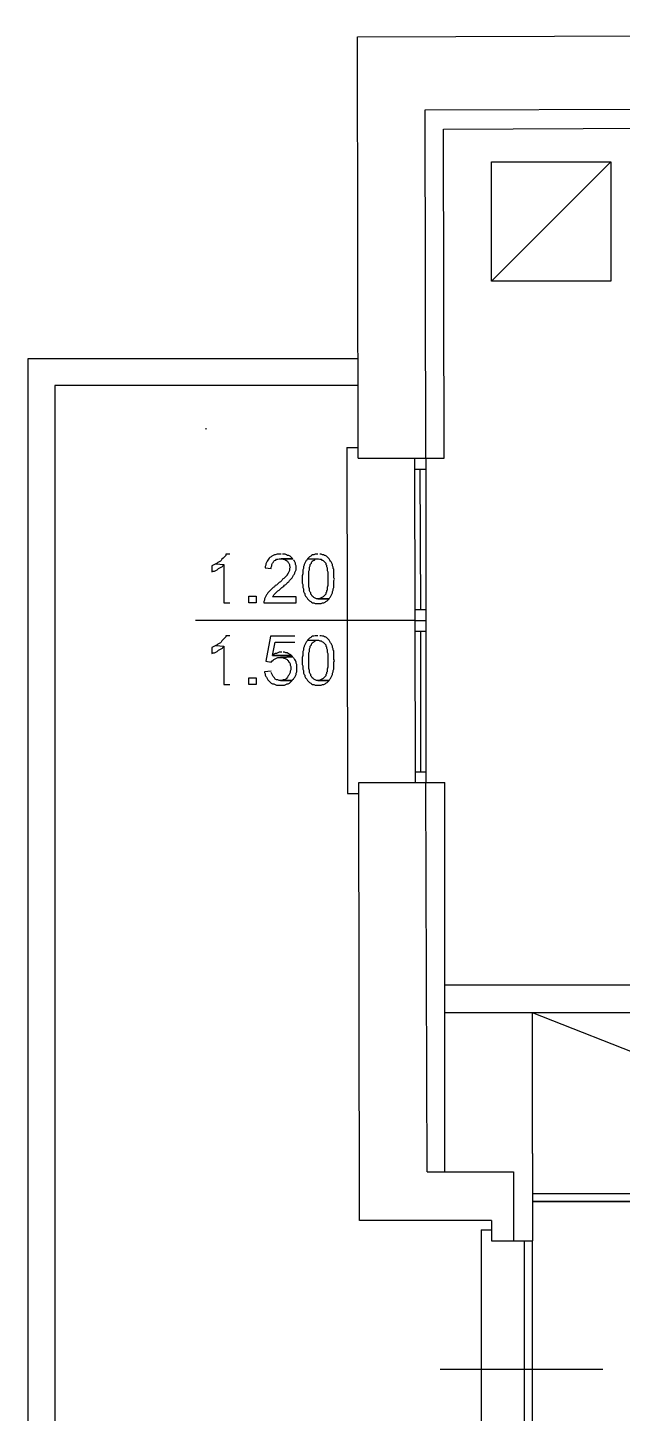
# Model space of a CAD drawing. Header units: millimetres. Extents: x 0 to 11839, y 0 to 13604.
# Drawn here: x 0 to 1912, y 9146 to 13604 of the extents above; entities that cross this region are included whole.
import ezdxf

# ---------------------------------------------------------------- set-up
doc = ezdxf.new("R2010")
doc.units = ezdxf.units.MM
doc.layers.add('PDF_FILLS_OUTLINE', color=8, linetype='Continuous')
doc.layers.add('PDF_STROKES', color=7, linetype='Continuous')

msp = doc.modelspace()

# ---------------------------------------------------------------- linework, layer by layer
at = {"layer": 'PDF_FILLS_OUTLINE'}
for p, q in [((1875.4, 13172), (1492.2, 12788.9)), ((1492.2, 12788.9), (1492.2, 13172)), ((1875.4, 13172), (1875.4, 12788.9)), ((1875.4, 12788.9), (1492.2, 12788.9)), ((571.5, 12314.8), (571.5, 12314.8)), ((571.5, 12314.8), (571.5, 12312.6)), ((571.5, 12312.6), (571.5, 12312.6)), ((573.6, 12314.8), (573.6, 12314.8)), ((573.6, 12314.8), (573.6, 12312.6)), ((573.6, 12314.8), (573.6, 12314.8)), ((573.6, 12314.8), (573.6, 12312.6)), ((573.6, 12312.6), (573.6, 12314.8)), ((573.6, 12314.8), (573.6, 12314.8)), ((573.6, 12314.8), (573.6, 12312.6)), ((573.6, 12312.6), (573.6, 12314.8)), ((573.6, 12312.6), (573.6, 12312.6)), ((573.6, 12312.6), (573.6, 12312.6)), ((635, 11904.1), (630.8, 11899.9)), ((637.1, 11906.2), (635, 11904.1)), ((649.8, 11910.5), (637.1, 11910.5)), ((637.1, 11910.5), (637.1, 11906.2)), ((783.2, 11902), (778.9, 11899.9)), ((785.3, 11904.1), (783.2, 11902)), ((789.5, 11906.2), (785.3, 11904.1)), ((793.7, 11908.4), (789.5, 11906.2)), ((795.9, 11908.4), (793.7, 11908.4)), ((802.2, 11910.5), (795.9, 11908.4)), ((814.9, 11910.5), (802.2, 11910.5)), ((823.4, 11910.5), (819.2, 11910.5)), ((827.6, 11910.5), (823.4, 11910.5)), ((831.9, 11908.4), (827.6, 11910.5)), ((836.1, 11906.2), (831.9, 11908.4)), ((840.3, 11906.2), (836.1, 11906.2)), ((844.6, 11904.1), (840.3, 11906.2)), ((846.7, 11902), (844.6, 11904.1)), ((850.9, 11897.8), (846.7, 11902)), ((905.9, 11902), (901.7, 11897.8)), ((910.2, 11904.1), (905.9, 11902)), ((912.3, 11906.2), (910.2, 11904.1)), ((916.5, 11908.4), (912.3, 11906.2)), ((920.7, 11908.4), (916.5, 11908.4)), ((925, 11910.5), (920.7, 11908.4)), ((933.4, 11910.5), (925, 11910.5)), ((933.4, 11910.5), (933.4, 11910.5)), ((944, 11910.5), (939.8, 11910.5)), ((948.3, 11908.4), (944, 11910.5)), ((952.5, 11908.4), (948.3, 11908.4)), ((954.6, 11906.2), (952.5, 11908.4)), ((956.7, 11906.2), (954.6, 11906.2)), ((961, 11904.1), (956.7, 11906.2)), ((963.1, 11902), (961, 11904.1)), ((967.3, 11897.8), (963.1, 11902)), ((596.9, 11874.5), (592.7, 11872.4)), ((592.7, 11872.4), (592.7, 11853.3)), ((601.1, 11876.6), (596.9, 11874.5)), ((605.4, 11878.7), (601.1, 11876.6)), ((601.1, 11855.4), (605.4, 11857.6)), ((609.6, 11880.8), (605.4, 11878.7)), ((605.4, 11878.7), (630.8, 11876.6)), ((605.4, 11857.6), (609.6, 11859.7)), ((611.7, 11883), (609.6, 11880.8)), ((609.6, 11859.7), (613.8, 11863.9)), ((615.9, 11885.1), (611.7, 11883)), ((613.8, 11863.9), (618.1, 11866)), ((620.2, 11887.2), (615.9, 11885.1)), ((618.1, 11866), (622.3, 11868.2)), ((622.3, 11889.3), (620.2, 11887.2)), ((624.4, 11893.6), (622.3, 11889.3)), ((622.3, 11868.2), (626.5, 11870.3)), ((628.6, 11897.8), (624.4, 11893.6)), ((626.5, 11870.3), (628.6, 11874.5)), ((630.8, 11899.9), (628.6, 11897.8)), ((628.6, 11874.5), (630.8, 11876.6)), ((630.8, 11876.6), (630.8, 11753.8)), ((766.2, 11874.5), (764.1, 11870.3)), ((764.1, 11870.3), (764.1, 11866)), ((764.1, 11866), (783.2, 11863.9)), ((768.3, 11883), (766.2, 11878.7)), ((766.2, 11878.7), (766.2, 11874.5)), ((770.5, 11887.2), (768.3, 11883)), ((772.6, 11891.4), (770.5, 11887.2)), ((774.7, 11893.6), (772.6, 11891.4)), ((776.8, 11897.8), (774.7, 11893.6)), ((778.9, 11899.9), (776.8, 11897.8)), ((783.2, 11868.2), (785.3, 11872.4)), ((783.2, 11863.9), (783.2, 11868.2)), ((785.3, 11876.6), (787.4, 11880.8)), ((785.3, 11872.4), (785.3, 11876.6)), ((787.4, 11880.8), (789.5, 11883)), ((789.5, 11883), (791.6, 11887.2)), ((791.6, 11887.2), (793.7, 11889.3)), ((793.7, 11889.3), (798, 11891.4)), ((798, 11891.4), (800.1, 11893.6)), ((800.1, 11893.6), (804.3, 11893.6)), ((804.3, 11893.6), (808.6, 11895.7)), ((808.6, 11895.7), (814.9, 11895.7)), ((853, 11895.7), (814.9, 11895.7)), ((814.9, 11895.7), (817, 11895.7)), ((814.9, 11895.7), (853, 11895.7)), ((817, 11895.7), (821.3, 11893.6)), ((821.3, 11893.6), (825.5, 11893.6)), ((825.5, 11893.6), (829.7, 11891.4)), ((829.7, 11891.4), (831.9, 11889.3)), ((831.9, 11889.3), (836.1, 11887.2)), ((836.1, 11887.2), (838.2, 11883)), ((838.2, 11883), (840.3, 11880.8)), ((840.3, 11880.8), (842.4, 11876.6)), ((842.4, 11857.6), (840.3, 11853.3)), ((842.4, 11876.6), (842.4, 11872.4)), ((842.4, 11872.4), (844.6, 11868.2)), ((844.6, 11868.2), (842.4, 11863.9)), ((842.4, 11863.9), (842.4, 11861.8)), ((842.4, 11861.8), (842.4, 11857.6)), ((853, 11895.7), (850.9, 11897.8)), ((857.2, 11889.3), (855.1, 11891.4)), ((859.4, 11885.1), (857.2, 11889.3)), ((861.5, 11880.8), (859.4, 11885.1)), ((861.5, 11876.6), (861.5, 11880.8)), ((863.6, 11872.4), (861.5, 11876.6)), ((861.5, 11855.4), (863.6, 11859.7)), ((863.6, 11868.2), (863.6, 11872.4)), ((863.6, 11863.9), (863.6, 11868.2)), ((863.6, 11859.7), (863.6, 11863.9)), ((886.9, 11863.9), (884.8, 11859.7)), ((884.8, 11859.7), (884.8, 11855.4)), ((889, 11874.5), (886.9, 11870.3)), ((886.9, 11870.3), (886.9, 11868.2)), ((886.9, 11868.2), (886.9, 11863.9)), ((891.1, 11880.8), (889, 11876.6)), ((889, 11876.6), (889, 11874.5)), ((893.2, 11885.1), (891.1, 11880.8)), ((895.3, 11889.3), (893.2, 11885.1)), ((897.5, 11891.4), (895.3, 11889.3)), ((899.6, 11895.7), (897.5, 11891.4)), ((901.7, 11897.8), (899.6, 11895.7)), ((899.6, 11895.7), (933.4, 11895.7)), ((903.8, 11855.4), (905.9, 11859.7)), ((905.9, 11868.2), (908, 11872.4)), ((905.9, 11863.9), (905.9, 11868.2)), ((905.9, 11859.7), (905.9, 11863.9)), ((908, 11876.6), (910.2, 11878.7)), ((908, 11872.4), (908, 11876.6)), ((910.2, 11878.7), (912.3, 11880.8)), ((912.3, 11883), (914.4, 11887.2)), ((912.3, 11880.8), (912.3, 11883)), ((914.4, 11887.2), (918.6, 11889.3)), ((918.6, 11889.3), (922.9, 11891.4)), ((922.9, 11891.4), (925, 11893.6)), ((925, 11893.6), (929.2, 11895.7)), ((929.2, 11895.7), (933.4, 11895.7)), ((933.4, 11895.7), (935.6, 11895.7)), ((935.6, 11895.7), (939.8, 11893.6)), ((939.8, 11893.6), (944, 11893.6)), ((944, 11893.6), (946.1, 11891.4)), ((946.1, 11891.4), (950.4, 11889.3)), ((950.4, 11889.3), (954.6, 11885.1)), ((954.6, 11885.1), (956.7, 11883)), ((956.7, 11883), (958.9, 11880.8)), ((958.9, 11880.8), (958.9, 11876.6)), ((958.9, 11876.6), (961, 11874.5)), ((961, 11874.5), (961, 11870.3)), ((961, 11870.3), (963.1, 11866)), ((963.1, 11866), (963.1, 11863.9)), ((963.1, 11863.9), (963.1, 11857.6)), ((963.1, 11857.6), (965.2, 11853.3)), ((969.4, 11895.7), (967.3, 11897.8)), ((971.6, 11891.4), (969.4, 11895.7)), ((973.7, 11887.2), (971.6, 11891.4)), ((975.8, 11885.1), (973.7, 11887.2)), ((977.9, 11880.8), (975.8, 11885.1)), ((980, 11876.6), (977.9, 11880.8)), ((980, 11872.4), (980, 11876.6)), ((982.1, 11868.2), (980, 11872.4)), ((982.1, 11863.9), (982.1, 11868.2)), ((984.3, 11861.8), (982.1, 11863.9)), ((984.3, 11857.6), (984.3, 11861.8)), ((984.3, 11853.3), (984.3, 11857.6)), ((592.7, 11853.3), (596.9, 11855.4)), ((596.9, 11855.4), (601.1, 11855.4)), ((804.3, 11815.2), (800.1, 11811)), ((808.6, 11819.5), (804.3, 11815.2)), ((812.8, 11821.6), (808.6, 11819.5)), ((817, 11825.8), (812.8, 11821.6)), ((819.2, 11830), (817, 11825.8)), ((823.4, 11832.2), (819.2, 11830)), ((825.5, 11834.3), (823.4, 11832.2)), ((829.7, 11838.5), (825.5, 11834.3)), ((825.5, 11811), (829.7, 11813.1)), ((831.9, 11840.6), (829.7, 11838.5)), ((829.7, 11813.1), (834, 11817.4)), ((834, 11842.8), (831.9, 11840.6)), ((838.2, 11849.1), (834, 11844.9)), ((834, 11844.9), (834, 11842.8)), ((834, 11817.4), (836.1, 11819.5)), ((836.1, 11819.5), (840.3, 11821.6)), ((840.3, 11853.3), (838.2, 11849.1)), ((840.3, 11821.6), (842.4, 11825.8)), ((842.4, 11825.8), (844.6, 11827.9)), ((844.6, 11827.9), (846.7, 11830)), ((846.7, 11830), (850.9, 11834.3)), ((850.9, 11834.3), (853, 11838.5)), ((853, 11838.5), (855.1, 11842.8)), ((855.1, 11842.8), (857.2, 11844.9)), ((857.2, 11844.9), (859.4, 11849.1)), ((859.4, 11851.2), (861.5, 11855.4)), ((859.4, 11849.1), (859.4, 11851.2)), ((884.8, 11847), (882.6, 11840.6)), ((882.6, 11840.6), (882.6, 11836.4)), ((882.6, 11836.4), (882.6, 11830)), ((882.6, 11830), (882.6, 11827.9)), ((882.6, 11827.9), (882.6, 11823.7)), ((882.6, 11823.7), (882.6, 11817.4)), ((882.6, 11817.4), (884.8, 11813.1)), ((884.8, 11855.4), (884.8, 11851.2)), ((884.8, 11851.2), (884.8, 11847)), ((884.8, 11813.1), (884.8, 11808.9)), ((903.8, 11851.2), (903.8, 11855.4)), ((903.8, 11844.9), (903.8, 11851.2)), ((903.8, 11840.6), (903.8, 11844.9)), ((903.8, 11834.3), (903.8, 11840.6)), ((903.8, 11830), (903.8, 11834.3)), ((903.8, 11825.8), (903.8, 11830)), ((903.8, 11819.5), (903.8, 11825.8)), ((903.8, 11813.1), (903.8, 11819.5)), ((903.8, 11808.9), (903.8, 11813.1)), ((965.2, 11853.3), (965.2, 11849.1)), ((965.2, 11849.1), (965.2, 11842.8)), ((965.2, 11842.8), (965.2, 11836.4)), ((965.2, 11836.4), (965.2, 11830)), ((965.2, 11830), (965.2, 11823.7)), ((965.2, 11823.7), (965.2, 11819.5)), ((965.2, 11819.5), (965.2, 11813.1)), ((965.2, 11813.1), (965.2, 11808.9)), ((984.3, 11849.1), (984.3, 11853.3)), ((984.3, 11844.9), (984.3, 11849.1)), ((984.3, 11838.5), (984.3, 11844.9)), ((984.3, 11834.3), (984.3, 11838.5)), ((986.4, 11830), (984.3, 11834.3)), ((984.3, 11825.8), (986.4, 11830)), ((984.3, 11821.6), (984.3, 11825.8)), ((984.3, 11815.2), (984.3, 11821.6)), ((984.3, 11811), (984.3, 11815.2)), ((711.2, 11753.8), (711.2, 11775)), ((711.2, 11775), (734.5, 11775)), ((734.5, 11775), (734.5, 11753.8)), ((764.1, 11770.8), (762, 11766.6)), ((766.2, 11775), (764.1, 11770.8)), ((768.3, 11779.2), (766.2, 11775)), ((770.5, 11781.4), (768.3, 11779.2)), ((772.6, 11785.6), (770.5, 11781.4)), ((774.7, 11787.7), (772.6, 11785.6)), ((776.8, 11789.8), (774.7, 11787.7)), ((781, 11794.1), (776.8, 11789.8)), ((783.2, 11796.2), (781, 11794.1)), ((785.3, 11798.3), (783.2, 11796.2)), ((789.5, 11802.5), (785.3, 11798.3)), ((787.4, 11772.9), (789.5, 11775)), ((863.6, 11772.9), (787.4, 11772.9)), ((793.7, 11804.6), (789.5, 11802.5)), ((789.5, 11775), (791.6, 11779.2)), ((791.6, 11779.2), (795.9, 11783.5)), ((795.9, 11808.9), (793.7, 11804.6)), ((800.1, 11811), (795.9, 11808.9)), ((795.9, 11783.5), (798, 11785.6)), ((798, 11785.6), (800.1, 11787.7)), ((800.1, 11787.7), (804.3, 11792)), ((804.3, 11792), (808.6, 11794.1)), ((808.6, 11794.1), (812.8, 11798.3)), ((812.8, 11798.3), (817, 11802.5)), ((817, 11802.5), (823.4, 11806.8)), ((823.4, 11806.8), (825.5, 11811)), ((863.6, 11753.8), (863.6, 11772.9)), ((884.8, 11808.9), (884.8, 11802.5)), ((884.8, 11802.5), (886.9, 11798.3)), ((886.9, 11798.3), (886.9, 11794.1)), ((886.9, 11794.1), (886.9, 11789.8)), ((886.9, 11789.8), (889, 11785.6)), ((889, 11785.6), (891.1, 11783.5)), ((891.1, 11783.5), (891.1, 11779.2)), ((891.1, 11779.2), (893.2, 11775)), ((893.2, 11775), (895.3, 11772.9)), ((895.3, 11772.9), (897.5, 11770.8)), ((897.5, 11770.8), (899.6, 11766.6)), ((903.8, 11804.6), (903.8, 11808.9)), ((905.9, 11798.3), (903.8, 11804.6)), ((905.9, 11794.1), (905.9, 11798.3)), ((905.9, 11792), (905.9, 11794.1)), ((908, 11787.7), (905.9, 11792)), ((910.2, 11785.6), (908, 11787.7)), ((910.2, 11781.4), (910.2, 11785.6)), ((912.3, 11779.2), (910.2, 11781.4)), ((914.4, 11775), (912.3, 11779.2)), ((918.6, 11772.9), (914.4, 11775)), ((920.7, 11770.8), (918.6, 11772.9)), ((925, 11768.7), (920.7, 11770.8)), ((929.2, 11766.6), (925, 11768.7)), ((941.9, 11768.7), (937.7, 11766.6)), ((946.1, 11770.8), (941.9, 11768.7)), ((950.4, 11772.9), (946.1, 11770.8)), ((952.5, 11775), (950.4, 11772.9)), ((956.7, 11779.2), (952.5, 11775)), ((958.9, 11781.4), (956.7, 11779.2)), ((961, 11787.7), (958.9, 11785.6)), ((958.9, 11785.6), (958.9, 11781.4)), ((963.1, 11794.1), (961, 11792)), ((961, 11792), (961, 11787.7)), ((965.2, 11808.9), (963.1, 11802.5)), ((963.1, 11802.5), (963.1, 11798.3)), ((963.1, 11798.3), (963.1, 11794.1)), ((969.4, 11766.6), (971.6, 11770.8)), ((971.6, 11770.8), (973.7, 11772.9)), ((973.7, 11772.9), (975.8, 11777.1)), ((975.8, 11777.1), (977.9, 11781.4)), ((977.9, 11781.4), (980, 11785.6)), ((980, 11789.8), (982.1, 11794.1)), ((980, 11787.7), (980, 11789.8)), ((980, 11785.6), (980, 11787.7)), ((982.1, 11798.3), (984.3, 11802.5)), ((982.1, 11794.1), (982.1, 11798.3)), ((984.3, 11806.8), (984.3, 11811)), ((984.3, 11802.5), (984.3, 11806.8)), ((630.8, 11753.8), (649.8, 11753.8)), ((734.5, 11753.8), (711.2, 11753.8)), ((762, 11762.3), (759.9, 11758.1)), ((759.9, 11758.1), (759.9, 11753.8)), ((759.9, 11753.8), (863.6, 11753.8)), ((762, 11766.6), (762, 11762.3)), ((899.6, 11766.6), (903.8, 11762.3)), ((903.8, 11762.3), (905.9, 11760.2)), ((905.9, 11760.2), (910.2, 11758.1)), ((910.2, 11758.1), (912.3, 11756)), ((912.3, 11756), (916.5, 11753.8)), ((916.5, 11753.8), (920.7, 11753.8)), ((920.7, 11753.8), (925, 11751.7)), ((925, 11751.7), (929.2, 11751.7)), ((933.4, 11766.6), (929.2, 11766.6)), ((929.2, 11751.7), (933.4, 11751.7)), ((969.4, 11766.6), (933.4, 11766.6)), ((937.7, 11766.6), (933.4, 11766.6)), ((933.4, 11766.6), (969.4, 11766.6)), ((933.4, 11751.7), (935.6, 11751.7)), ((935.6, 11751.7), (939.8, 11751.7)), ((939.8, 11751.7), (944, 11751.7)), ((944, 11751.7), (948.3, 11753.8)), ((948.3, 11753.8), (952.5, 11753.8)), ((952.5, 11753.8), (956.7, 11756)), ((956.7, 11756), (958.9, 11758.1)), ((958.9, 11758.1), (963.1, 11760.2)), ((963.1, 11760.2), (967.3, 11764.4)), ((967.3, 11764.4), (969.4, 11766.6)), ((628.6, 11635.3), (624.4, 11631.1)), ((630.8, 11637.4), (628.6, 11635.3)), ((635, 11641.7), (630.8, 11637.4)), ((637.1, 11643.8), (635, 11641.7)), ((649.8, 11648), (637.1, 11648)), ((637.1, 11648), (637.1, 11643.8)), ((781, 11645.9), (766.2, 11565.5)), ((859.4, 11645.9), (781, 11645.9)), ((901.7, 11635.3), (899.6, 11633.2)), ((905.9, 11639.6), (901.7, 11635.3)), ((910.2, 11641.7), (905.9, 11639.6)), ((912.3, 11643.8), (910.2, 11641.7)), ((916.5, 11645.9), (912.3, 11643.8)), ((920.7, 11645.9), (916.5, 11645.9)), ((925, 11648), (920.7, 11645.9)), ((933.4, 11648), (925, 11648)), ((933.4, 11648), (933.4, 11648)), ((944, 11648), (939.8, 11648)), ((948.3, 11645.9), (944, 11648)), ((952.5, 11645.9), (948.3, 11645.9)), ((954.6, 11643.8), (952.5, 11645.9)), ((956.7, 11643.8), (954.6, 11643.8)), ((961, 11641.7), (956.7, 11643.8)), ((963.1, 11639.6), (961, 11641.7)), ((967.3, 11635.3), (963.1, 11639.6)), ((969.4, 11633.2), (967.3, 11635.3)), ((596.9, 11612), (592.7, 11609.9)), ((592.7, 11609.9), (592.7, 11590.9)), ((592.7, 11590.9), (596.9, 11593)), ((601.1, 11614.2), (596.9, 11612)), ((596.9, 11593), (601.1, 11593)), ((605.4, 11616.3), (601.1, 11614.2)), ((601.1, 11593), (605.4, 11595.1)), ((609.6, 11618.4), (605.4, 11616.3)), ((605.4, 11616.3), (630.8, 11614.2)), ((605.4, 11595.1), (609.6, 11597.2)), ((611.7, 11620.5), (609.6, 11618.4)), ((609.6, 11597.2), (613.8, 11601.5)), ((615.9, 11622.6), (611.7, 11620.5)), ((613.8, 11601.5), (618.1, 11603.6)), ((620.2, 11624.7), (615.9, 11622.6)), ((618.1, 11603.6), (622.3, 11605.7)), ((622.3, 11626.8), (620.2, 11624.7)), ((624.4, 11631.1), (622.3, 11626.8)), ((622.3, 11605.7), (626.5, 11607.8)), ((626.5, 11607.8), (628.6, 11612)), ((628.6, 11612), (630.8, 11614.2)), ((630.8, 11614.2), (630.8, 11491.4)), ((787.4, 11584.5), (795.9, 11626.8)), ((795.9, 11590.9), (791.6, 11588.7)), ((795.9, 11626.8), (859.4, 11626.8)), ((800.1, 11590.9), (795.9, 11590.9)), ((804.3, 11593), (800.1, 11590.9)), ((808.6, 11595.1), (804.3, 11593)), ((817, 11595.1), (808.6, 11595.1)), ((817, 11595.1), (817, 11595.1)), ((825.5, 11595.1), (821.3, 11595.1)), ((829.7, 11593), (825.5, 11595.1)), ((834, 11593), (829.7, 11593)), ((838.2, 11590.9), (834, 11593)), ((842.4, 11588.7), (838.2, 11590.9)), ((886.9, 11601.5), (884.8, 11597.2)), ((884.8, 11597.2), (884.8, 11593)), ((884.8, 11593), (884.8, 11588.7)), ((889, 11612), (886.9, 11607.8)), ((886.9, 11607.8), (886.9, 11605.7)), ((886.9, 11605.7), (886.9, 11601.5)), ((891.1, 11618.4), (889, 11614.2)), ((889, 11614.2), (889, 11612)), ((893.2, 11622.6), (891.1, 11618.4)), ((895.3, 11626.8), (893.2, 11622.6)), ((897.5, 11629), (895.3, 11626.8)), ((899.6, 11633.2), (897.5, 11629)), ((899.6, 11633.2), (933.4, 11633.2)), ((903.8, 11593), (905.9, 11597.2)), ((903.8, 11588.7), (903.8, 11593)), ((905.9, 11605.7), (908, 11609.9)), ((905.9, 11601.5), (905.9, 11605.7)), ((905.9, 11597.2), (905.9, 11601.5)), ((908, 11614.2), (910.2, 11616.3)), ((908, 11609.9), (908, 11614.2)), ((910.2, 11616.3), (912.3, 11618.4)), ((912.3, 11620.5), (914.4, 11624.7)), ((912.3, 11618.4), (912.3, 11620.5)), ((914.4, 11624.7), (918.6, 11626.8)), ((918.6, 11626.8), (922.9, 11629)), ((922.9, 11629), (925, 11631.1)), ((925, 11631.1), (929.2, 11633.2)), ((929.2, 11633.2), (933.4, 11633.2)), ((933.4, 11633.2), (935.6, 11633.2)), ((935.6, 11633.2), (939.8, 11631.1)), ((939.8, 11631.1), (944, 11631.1)), ((944, 11631.1), (946.1, 11629)), ((946.1, 11629), (950.4, 11626.8)), ((950.4, 11626.8), (954.6, 11622.6)), ((954.6, 11622.6), (956.7, 11620.5)), ((956.7, 11620.5), (958.9, 11618.4)), ((958.9, 11618.4), (958.9, 11614.2)), ((958.9, 11614.2), (961, 11612)), ((961, 11612), (961, 11607.8)), ((961, 11607.8), (963.1, 11603.6)), ((963.1, 11603.6), (963.1, 11601.5)), ((963.1, 11601.5), (963.1, 11595.1)), ((963.1, 11595.1), (965.2, 11590.9)), ((965.2, 11590.9), (965.2, 11586.6)), ((971.6, 11629), (969.4, 11633.2)), ((973.7, 11624.7), (971.6, 11629)), ((975.8, 11622.6), (973.7, 11624.7)), ((977.9, 11618.4), (975.8, 11622.6)), ((980, 11614.2), (977.9, 11618.4)), ((980, 11609.9), (980, 11614.2)), ((982.1, 11605.7), (980, 11609.9)), ((982.1, 11601.5), (982.1, 11605.7)), ((984.3, 11599.3), (982.1, 11601.5)), ((984.3, 11595.1), (984.3, 11599.3)), ((984.3, 11590.9), (984.3, 11595.1)), ((984.3, 11586.6), (984.3, 11590.9)), ((766.2, 11565.5), (783.2, 11563.3)), ((783.2, 11563.3), (785.3, 11565.5)), ((785.3, 11565.5), (789.5, 11569.7)), ((791.6, 11588.7), (787.4, 11584.5)), ((787.4, 11584.5), (848.8, 11584.5)), ((848.8, 11584.5), (787.4, 11584.5)), ((789.5, 11569.7), (791.6, 11571.8)), ((791.6, 11571.8), (795.9, 11573.9)), ((795.9, 11573.9), (800.1, 11576.1)), ((800.1, 11576.1), (804.3, 11578.2)), ((804.3, 11578.2), (808.6, 11578.2)), ((808.6, 11578.2), (812.8, 11578.2)), ((853, 11580.3), (812.8, 11578.2)), ((812.8, 11578.2), (853, 11580.3)), ((812.8, 11578.2), (819.2, 11578.2)), ((819.2, 11578.2), (823.4, 11576.1)), ((823.4, 11576.1), (825.5, 11576.1)), ((825.5, 11576.1), (829.7, 11573.9)), ((829.7, 11573.9), (834, 11571.8)), ((834, 11571.8), (836.1, 11569.7)), ((836.1, 11569.7), (838.2, 11567.6)), ((838.2, 11567.6), (840.3, 11563.3)), ((840.3, 11563.3), (842.4, 11561.2)), ((846.7, 11586.6), (842.4, 11588.7)), ((842.4, 11561.2), (844.6, 11557)), ((844.6, 11557), (844.6, 11552.8)), ((844.6, 11552.8), (846.7, 11548.5)), ((848.8, 11584.5), (846.7, 11586.6)), ((846.7, 11548.5), (846.7, 11542.2)), ((853, 11580.3), (848.8, 11584.5)), ((857.2, 11573.9), (855.1, 11578.2)), ((859.4, 11571.8), (857.2, 11573.9)), ((861.5, 11567.6), (859.4, 11571.8)), ((863.6, 11563.3), (861.5, 11567.6)), ((863.6, 11559.1), (863.6, 11563.3)), ((865.7, 11554.9), (863.6, 11559.1)), ((865.7, 11550.7), (865.7, 11554.9)), ((865.7, 11546.4), (865.7, 11550.7)), ((865.7, 11544.3), (865.7, 11546.4)), ((884.8, 11584.5), (882.6, 11578.2)), ((882.6, 11578.2), (882.6, 11573.9)), ((882.6, 11573.9), (882.6, 11567.6)), ((882.6, 11567.6), (882.6, 11565.5)), ((882.6, 11565.5), (882.6, 11561.2)), ((882.6, 11561.2), (882.6, 11554.9)), ((882.6, 11554.9), (884.8, 11550.7)), ((884.8, 11588.7), (884.8, 11584.5)), ((884.8, 11550.7), (884.8, 11546.4)), ((884.8, 11546.4), (884.8, 11540.1)), ((903.8, 11582.4), (903.8, 11588.7)), ((903.8, 11578.2), (903.8, 11582.4)), ((903.8, 11571.8), (903.8, 11578.2)), ((903.8, 11567.6), (903.8, 11571.8)), ((903.8, 11563.3), (903.8, 11567.6)), ((903.8, 11557), (903.8, 11563.3)), ((903.8, 11550.7), (903.8, 11557)), ((903.8, 11546.4), (903.8, 11550.7)), ((903.8, 11542.2), (903.8, 11546.4)), ((965.2, 11546.4), (963.1, 11540.1)), ((965.2, 11586.6), (965.2, 11580.3)), ((965.2, 11580.3), (965.2, 11573.9)), ((965.2, 11573.9), (965.2, 11567.6)), ((965.2, 11567.6), (965.2, 11561.2)), ((965.2, 11561.2), (965.2, 11557)), ((965.2, 11557), (965.2, 11550.7)), ((965.2, 11550.7), (965.2, 11546.4)), ((984.3, 11582.4), (984.3, 11586.6)), ((984.3, 11576.1), (984.3, 11582.4)), ((984.3, 11571.8), (984.3, 11576.1)), ((986.4, 11567.6), (984.3, 11571.8)), ((984.3, 11563.3), (986.4, 11567.6)), ((984.3, 11559.1), (984.3, 11563.3)), ((984.3, 11552.8), (984.3, 11559.1)), ((984.3, 11548.5), (984.3, 11552.8)), ((984.3, 11544.3), (984.3, 11548.5)), ((711.2, 11491.4), (711.2, 11512.5)), ((711.2, 11512.5), (734.5, 11512.5)), ((734.5, 11512.5), (734.5, 11491.4)), ((783.2, 11533.7), (762, 11531.6)), ((762, 11531.6), (762, 11529.5)), ((762, 11529.5), (764.1, 11525.3)), ((764.1, 11525.3), (764.1, 11521)), ((764.1, 11521), (766.2, 11516.8)), ((766.2, 11516.8), (768.3, 11514.7)), ((768.3, 11514.7), (770.5, 11510.4)), ((770.5, 11510.4), (772.6, 11506.2)), ((772.6, 11506.2), (774.7, 11504.1)), ((774.7, 11504.1), (778.9, 11499.9)), ((785.3, 11525.3), (783.2, 11529.5)), ((787.4, 11521), (785.3, 11525.3)), ((789.5, 11516.8), (787.4, 11521)), ((791.6, 11514.7), (789.5, 11516.8)), ((793.7, 11512.5), (791.6, 11514.7)), ((795.9, 11508.3), (793.7, 11512.5)), ((800.1, 11506.2), (795.9, 11508.3)), ((804.3, 11506.2), (800.1, 11506.2)), ((808.6, 11504.1), (804.3, 11506.2)), ((812.8, 11504.1), (808.6, 11504.1)), ((850.9, 11504.1), (812.8, 11504.1)), ((817, 11504.1), (812.8, 11504.1)), ((812.8, 11504.1), (850.9, 11504.1)), ((821.3, 11506.2), (817, 11504.1)), ((825.5, 11506.2), (821.3, 11506.2)), ((829.7, 11508.3), (825.5, 11506.2)), ((831.9, 11510.4), (829.7, 11508.3)), ((836.1, 11514.7), (831.9, 11510.4)), ((838.2, 11518.9), (836.1, 11514.7)), ((840.3, 11521), (838.2, 11518.9)), ((842.4, 11525.3), (840.3, 11521)), ((844.6, 11529.5), (842.4, 11525.3)), ((846.7, 11537.9), (844.6, 11533.7)), ((844.6, 11533.7), (844.6, 11529.5)), ((844.6, 11497.7), (848.8, 11502)), ((846.7, 11542.2), (846.7, 11537.9)), ((848.8, 11502), (850.9, 11504.1)), ((850.9, 11504.1), (853, 11508.3)), ((853, 11508.3), (855.1, 11508.3)), ((855.1, 11508.3), (857.2, 11512.5)), ((857.2, 11512.5), (859.4, 11514.7)), ((859.4, 11514.7), (861.5, 11518.9)), ((861.5, 11518.9), (863.6, 11523.1)), ((863.6, 11527.4), (865.7, 11531.6)), ((863.6, 11523.1), (863.6, 11527.4)), ((865.7, 11540.1), (865.7, 11544.3)), ((865.7, 11535.8), (865.7, 11540.1)), ((865.7, 11531.6), (865.7, 11535.8)), ((884.8, 11540.1), (886.9, 11535.8)), ((886.9, 11535.8), (886.9, 11531.6)), ((886.9, 11531.6), (886.9, 11527.4)), ((886.9, 11527.4), (889, 11523.1)), ((889, 11523.1), (891.1, 11521)), ((891.1, 11521), (891.1, 11516.8)), ((891.1, 11516.8), (893.2, 11512.5)), ((893.2, 11512.5), (895.3, 11510.4)), ((895.3, 11510.4), (897.5, 11508.3)), ((897.5, 11508.3), (899.6, 11504.1)), ((899.6, 11504.1), (903.8, 11499.9)), ((905.9, 11535.8), (903.8, 11542.2)), ((905.9, 11531.6), (905.9, 11535.8)), ((905.9, 11529.5), (905.9, 11531.6)), ((908, 11525.3), (905.9, 11529.5)), ((910.2, 11523.1), (908, 11525.3)), ((910.2, 11518.9), (910.2, 11523.1)), ((912.3, 11516.8), (910.2, 11518.9)), ((914.4, 11512.5), (912.3, 11516.8)), ((918.6, 11510.4), (914.4, 11512.5)), ((920.7, 11508.3), (918.6, 11510.4)), ((925, 11506.2), (920.7, 11508.3)), ((929.2, 11504.1), (925, 11506.2)), ((933.4, 11504.1), (929.2, 11504.1)), ((969.4, 11504.1), (933.4, 11504.1)), ((937.7, 11504.1), (933.4, 11504.1)), ((933.4, 11504.1), (969.4, 11504.1)), ((941.9, 11506.2), (937.7, 11504.1)), ((946.1, 11508.3), (941.9, 11506.2)), ((950.4, 11510.4), (946.1, 11508.3)), ((952.5, 11512.5), (950.4, 11510.4)), ((956.7, 11516.8), (952.5, 11512.5)), ((958.9, 11518.9), (956.7, 11516.8)), ((961, 11525.3), (958.9, 11523.1)), ((958.9, 11523.1), (958.9, 11518.9)), ((963.1, 11531.6), (961, 11529.5)), ((961, 11529.5), (961, 11525.3)), ((963.1, 11540.1), (963.1, 11535.8)), ((963.1, 11535.8), (963.1, 11531.6)), ((963.1, 11497.7), (967.3, 11502)), ((967.3, 11502), (969.4, 11504.1)), ((969.4, 11504.1), (971.6, 11508.3)), ((971.6, 11508.3), (973.7, 11510.4)), ((973.7, 11510.4), (975.8, 11514.7)), ((975.8, 11514.7), (977.9, 11518.9)), ((977.9, 11518.9), (980, 11523.1)), ((980, 11527.4), (982.1, 11531.6)), ((980, 11525.3), (980, 11527.4)), ((980, 11523.1), (980, 11525.3)), ((982.1, 11535.8), (984.3, 11540.1)), ((982.1, 11531.6), (982.1, 11535.8)), ((984.3, 11540.1), (984.3, 11544.3)), ((630.8, 11491.4), (649.8, 11491.4)), ((734.5, 11491.4), (711.2, 11491.4)), ((778.9, 11499.9), (781, 11497.7)), ((781, 11497.7), (783.2, 11495.6)), ((783.2, 11495.6), (787.4, 11493.5)), ((787.4, 11493.5), (791.6, 11493.5)), ((791.6, 11493.5), (795.9, 11491.4)), ((795.9, 11491.4), (800.1, 11489.3)), ((800.1, 11489.3), (804.3, 11489.3)), ((804.3, 11489.3), (808.6, 11489.3)), ((808.6, 11489.3), (812.8, 11489.3)), ((812.8, 11489.3), (817, 11489.3)), ((817, 11489.3), (821.3, 11489.3)), ((821.3, 11489.3), (825.5, 11489.3)), ((825.5, 11489.3), (829.7, 11491.4)), ((829.7, 11491.4), (834, 11493.5)), ((834, 11493.5), (838.2, 11493.5)), ((838.2, 11493.5), (842.4, 11495.6)), ((842.4, 11495.6), (844.6, 11497.7)), ((903.8, 11499.9), (905.9, 11497.7)), ((905.9, 11497.7), (910.2, 11495.6)), ((910.2, 11495.6), (912.3, 11493.5)), ((912.3, 11493.5), (916.5, 11491.4)), ((916.5, 11491.4), (920.7, 11491.4)), ((920.7, 11491.4), (925, 11489.3)), ((925, 11489.3), (929.2, 11489.3)), ((929.2, 11489.3), (933.4, 11489.3)), ((933.4, 11489.3), (935.6, 11489.3)), ((935.6, 11489.3), (939.8, 11489.3)), ((939.8, 11489.3), (944, 11489.3)), ((944, 11489.3), (948.3, 11491.4)), ((948.3, 11491.4), (952.5, 11491.4)), ((952.5, 11491.4), (956.7, 11493.5)), ((956.7, 11493.5), (958.9, 11495.6)), ((958.9, 11495.6), (963.1, 11497.7))]:
    msp.add_line(p, q, dxfattribs=at)
at = {"layer": 'PDF_STROKES'}
for p, q in [((1060.4, 13574.2), (8928.1, 13603.8)), ((1062.6, 12219.5), (1060.4, 13574.2)), ((1278.5, 13339.2), (4912.8, 13351.9)), ((1280.6, 12219.5), (1278.5, 13339.2)), ((1337.7, 13277.9), (4912.8, 13290.5)), ((1339.8, 12219.5), (1337.7, 13277.9)), ((1062.6, 12539.1), (0, 12539.1)), ((0, 12539.1), (0, 7575.5)), ((1062.6, 12452.4), (86.8, 12452.4)), ((86.8, 12452.4), (86.8, 7575.5)), ((1026.6, 12253.4), (1028.7, 11140)), ((1026.6, 12253.4), (1062.6, 12253.4)), ((1062.6, 12219.5), (1339.8, 12219.5)), ((1244.6, 12219.5), (1246.7, 11176)), ((1280.6, 12219.5), (1280.6, 11176)), ((1244.6, 12183.5), (1280.6, 12183.5)), ((1261.5, 12183.5), (1263.6, 11732.7)), ((1246.7, 11732.7), (1280.6, 11732.7)), ((1246.7, 11696.7), (539.7, 11696.7)), ((1246.7, 11696.7), (1280.6, 11696.7)), ((1246.7, 11662.8), (1280.6, 11662.8)), ((1263.6, 11662.8), (1263.6, 11209.9)), ((1246.7, 11209.9), (1280.6, 11209.9)), ((1066.8, 9766.3), (1064.7, 11176)), ((1064.7, 11176), (1342, 11176)), ((1284.8, 9922.9), (1280.6, 11176)), ((1342, 9922.9), (1342, 11176)), ((1028.7, 11140), (1064.7, 11140)), ((3187.7, 10524.1), (1344.1, 10524.1)), ((3100.9, 10435.2), (1344.1, 10435.2)), ((3100.9, 9853.1), (1623.5, 10435.2)), ((1623.5, 9982.2), (1623.5, 10435.2)), ((1623.5, 9982.2), (1623.5, 9700.7)), ((1284.8, 9922.9), (1562.1, 9922.9)), ((1562.1, 9922.9), (1562.1, 9700.7)), ((1623.5, 9853.1), (3100.9, 9853.1)), ((3100.9, 9827.7), (1623.5, 9827.7)), ((1623.5, 9827.7), (2580.2, 9827.7)), ((1492.2, 9766.3), (1066.8, 9766.3)), ((1492.2, 9766.3), (1492.2, 9700.7)), ((1458.4, 9736.7), (1458.4, 8841.3)), ((1458.4, 9736.7), (1492.2, 9736.7)), ((1492.2, 9700.7), (1623.5, 9700.7)), ((1598.1, 8875.2), (1598.1, 9700.7)), ((1623.5, 8875.2), (1623.5, 9700.7)), ((1327.1, 9287.9), (1850, 9287.9))]:
    msp.add_line(p, q, dxfattribs=at)
msp.add_lwpolyline([(1875.4, 13172), (1875.4, 12788.9), (1492.2, 12788.9), (1492.2, 13172)], close=True, dxfattribs=at)

doc.saveas('drawing.dxf')
